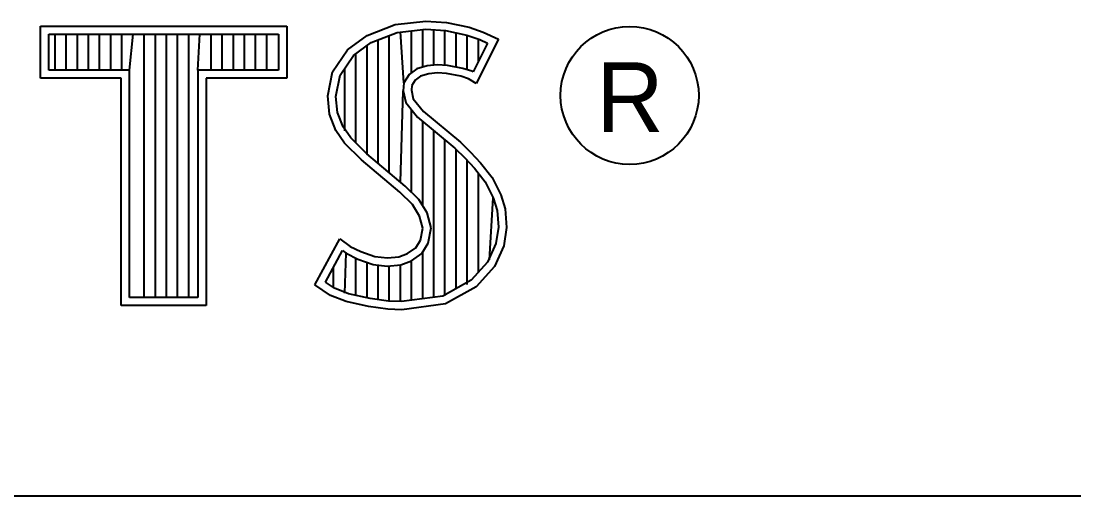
# Model space of a CAD drawing. Header units: inches. Extents: x 0 to 34, y 0 to 22.
# Drawn here: x 30.461 to 31.095, y 2.38 to 2.666 of the extents above; entities that cross this region are included whole.
import ezdxf

# ---------------------------------------------------------------- set-up
doc = ezdxf.new("R2010")
doc.units = ezdxf.units.IN
doc.header["$LTSCALE"] = 1.87
doc.header["$MEASUREMENT"] = 0
doc.layers.get('0').update_dxf_attribs({"linetype": 'CONTINUOUS'})
doc.styles.get("Standard").update_dxf_attribs({"font": 'txt', "width": 0.8})

msp = doc.modelspace()

# ---------------------------------------------------------------- linework, layer by layer
at = {"color": 2, "linetype": 'CONTINUOUS'}
for p, q in [((30.68633, 2.66417), (30.70487, 2.6662)), ((30.70487, 2.6662), (30.71733, 2.66533)), ((30.71733, 2.66533), (30.73094, 2.66243)), ((30.47276, 2.66314), (30.62109, 2.66314)), ((30.47276, 2.63172), (30.47276, 2.66314)), ((30.47765, 2.65826), (30.61621, 2.65826)), ((30.47765, 2.6366), (30.47765, 2.65826)), ((30.48153, 2.6366), (30.48153, 2.65826)), ((30.48824, 2.6366), (30.48824, 2.65826)), ((30.49495, 2.6366), (30.49495, 2.65826)), ((30.50166, 2.6366), (30.50166, 2.65826)), ((30.50837, 2.6366), (30.50837, 2.65826)), ((30.51509, 2.6366), (30.51509, 2.65826)), ((30.5218, 2.6366), (30.5218, 2.65826)), ((30.52629, 2.6366), (30.52851, 2.65826)), ((30.53522, 2.49958), (30.53522, 2.65826)), ((30.54193, 2.49958), (30.54193, 2.65826)), ((30.54864, 2.49958), (30.54864, 2.65826)), ((30.55536, 2.49958), (30.55536, 2.65826)), ((30.56207, 2.49958), (30.56207, 2.65826)), ((30.56756, 2.6366), (30.56878, 2.65826)), ((30.57549, 2.6366), (30.57549, 2.65826)), ((30.5822, 2.6366), (30.5822, 2.65826)), ((30.58891, 2.6366), (30.58891, 2.65826)), ((30.59563, 2.6366), (30.59563, 2.65826)), ((30.60234, 2.6366), (30.60234, 2.65826)), ((30.60905, 2.6366), (30.60905, 2.65826)), ((30.61621, 2.65826), (30.61621, 2.6366)), ((30.62109, 2.66314), (30.62109, 2.63172)), ((30.66954, 2.65751), (30.68633, 2.66417)), ((30.67191, 2.6532), (30.68752, 2.65939)), ((30.68752, 2.65939), (30.70497, 2.6613)), ((30.69173, 2.62905), (30.68959, 2.65962)), ((30.6963, 2.63502), (30.6963, 2.66035)), ((30.70301, 2.63838), (30.70301, 2.66108)), ((30.70497, 2.6613), (30.71664, 2.66048)), ((30.70972, 2.63961), (30.70972, 2.66097)), ((30.71643, 2.63958), (30.71643, 2.6605)), ((30.71664, 2.66048), (30.72963, 2.65772)), ((30.72315, 2.63845), (30.72315, 2.6591)), ((30.73094, 2.66243), (30.73934, 2.65954)), ((30.73934, 2.65954), (30.74861, 2.6552)), ((30.65766, 2.64883), (30.66954, 2.65751)), ((30.66123, 2.64539), (30.67191, 2.6532)), ((30.67616, 2.58044), (30.67616, 2.65489)), ((30.68288, 2.57482), (30.68288, 2.65755)), ((30.72963, 2.65772), (30.7375, 2.65501)), ((30.72986, 2.63682), (30.72986, 2.65764)), ((30.742, 2.6529), (30.73332, 2.63554)), ((30.74861, 2.6552), (30.73528, 2.62856)), ((30.73657, 2.64204), (30.73657, 2.65533)), ((30.7375, 2.65501), (30.742, 2.6529)), ((30.64868, 2.63551), (30.65766, 2.64883)), ((30.65328, 2.63359), (30.66123, 2.64539)), ((30.66274, 2.59275), (30.66274, 2.6465)), ((30.66945, 2.58604), (30.66945, 2.65141)), ((30.70564, 2.63916), (30.6995, 2.63735)), ((30.71168, 2.63983), (30.70564, 2.63916)), ((30.71794, 2.6395), (30.71168, 2.63983)), ((30.72722, 2.63764), (30.71794, 2.6395)), ((30.52629, 2.6366), (30.47765, 2.6366)), ((30.52629, 2.49958), (30.52629, 2.6366)), ((30.61621, 2.6366), (30.56756, 2.6366)), ((30.56756, 2.6366), (30.56756, 2.49958)), ((30.64578, 2.62103), (30.64868, 2.63551)), ((30.65072, 2.6208), (30.65328, 2.63359)), ((30.65603, 2.59994), (30.65603, 2.63768)), ((30.69488, 2.63399), (30.69173, 2.62905)), ((30.6995, 2.63735), (30.69488, 2.63399)), ((30.70169, 2.6329), (30.6985, 2.63059)), ((30.70661, 2.63435), (30.70169, 2.6329)), ((30.71182, 2.63493), (30.70661, 2.63435)), ((30.71733, 2.63464), (30.71182, 2.63493)), ((30.72601, 2.6329), (30.71733, 2.63464)), ((30.73065, 2.63146), (30.72601, 2.6329)), ((30.7327, 2.63593), (30.72722, 2.63764)), ((30.73332, 2.63554), (30.7327, 2.63593)), ((30.52141, 2.63172), (30.47276, 2.63172)), ((30.52141, 2.4947), (30.52141, 2.63172)), ((30.62109, 2.63172), (30.57245, 2.63172)), ((30.57245, 2.63172), (30.57245, 2.4947)), ((30.69173, 2.62905), (30.69125, 2.62421)), ((30.69647, 2.6274), (30.69618, 2.62451)), ((30.6985, 2.63059), (30.69647, 2.6274)), ((30.73528, 2.62856), (30.73065, 2.63146)), ((30.64694, 2.61003), (30.64578, 2.62103)), ((30.65173, 2.61118), (30.65072, 2.6208)), ((30.68959, 2.5692), (30.69125, 2.62421)), ((30.69125, 2.62421), (30.69282, 2.61712)), ((30.69618, 2.62451), (30.69734, 2.6193)), ((30.69282, 2.61712), (30.69993, 2.60832)), ((30.69734, 2.6193), (30.70342, 2.61177)), ((30.65071, 2.60019), (30.64694, 2.61003)), ((30.65506, 2.60248), (30.65173, 2.61118)), ((30.6963, 2.56297), (30.6963, 2.61282)), ((30.69993, 2.60832), (30.72243, 2.58963)), ((30.70342, 2.61177), (30.72573, 2.59324)), ((30.65968, 2.5958), (30.65506, 2.60248)), ((30.70301, 2.55482), (30.70301, 2.60577)), ((30.65592, 2.59266), (30.65071, 2.60019)), ((30.66372, 2.59177), (30.65968, 2.5958)), ((30.70972, 2.49967), (30.70972, 2.60019)), ((30.71643, 2.50056), (30.71643, 2.59461)), ((30.66606, 2.58253), (30.65592, 2.59266)), ((30.66936, 2.58613), (30.66372, 2.59177)), ((30.72243, 2.58963), (30.72832, 2.58375)), ((30.72315, 2.50487), (30.72315, 2.58892)), ((30.72573, 2.59324), (30.73181, 2.58716)), ((30.68923, 2.56313), (30.66606, 2.58253)), ((30.69253, 2.56674), (30.66936, 2.58613)), ((30.72832, 2.58375), (30.73419, 2.5776)), ((30.72986, 2.50738), (30.72986, 2.58214)), ((30.73181, 2.58716), (30.73789, 2.58079)), ((30.73419, 2.5776), (30.74069, 2.56921)), ((30.73789, 2.58079), (30.74484, 2.57182)), ((30.73657, 2.51479), (30.73657, 2.57453)), ((30.74069, 2.56921), (30.74551, 2.55957)), ((30.74484, 2.57182), (30.75006, 2.5614)), ((30.69676, 2.5556), (30.68923, 2.56313)), ((30.70061, 2.55866), (30.69253, 2.56674)), ((30.70562, 2.55065), (30.70061, 2.55866)), ((30.74328, 2.52221), (30.74551, 2.55957)), ((30.74551, 2.55957), (30.74784, 2.55208)), ((30.75006, 2.5614), (30.75266, 2.553)), ((30.70111, 2.54866), (30.69676, 2.5556)), ((30.70815, 2.54161), (30.70562, 2.55065)), ((30.74784, 2.55208), (30.74862, 2.5419)), ((30.75266, 2.553), (30.75353, 2.54171)), ((30.70313, 2.54142), (30.70111, 2.54866)), ((30.70169, 2.53418), (30.70313, 2.54142)), ((30.7063, 2.53235), (30.70815, 2.54161)), ((30.74862, 2.5419), (30.74707, 2.5321)), ((30.75353, 2.54171), (30.75179, 2.53071)), ((30.63796, 2.50726), (30.65303, 2.53505)), ((30.65303, 2.53505), (30.6594, 2.53042)), ((30.69879, 2.52955), (30.70169, 2.53418)), ((30.70241, 2.52613), (30.7063, 2.53235)), ((30.74707, 2.5321), (30.74214, 2.52095)), ((30.64438, 2.50885), (30.65466, 2.52782)), ((30.65466, 2.52782), (30.65685, 2.52623)), ((30.65603, 2.50228), (30.65685, 2.52623)), ((30.65685, 2.52623), (30.66388, 2.52272)), ((30.6594, 2.53042), (30.66577, 2.52723)), ((30.66577, 2.52723), (30.67417, 2.52434)), ((30.68865, 2.52405), (30.69386, 2.52608)), ((30.69386, 2.52608), (30.69879, 2.52955)), ((30.69619, 2.52174), (30.70241, 2.52613)), ((30.70301, 2.49879), (30.70301, 2.52655)), ((30.75179, 2.53071), (30.74629, 2.51826)), ((30.66274, 2.50085), (30.66274, 2.52311)), ((30.66388, 2.52272), (30.67308, 2.51955)), ((30.66945, 2.49931), (30.66945, 2.5208)), ((30.67308, 2.51955), (30.68162, 2.51857)), ((30.67417, 2.52434), (30.6817, 2.52347)), ((30.67616, 2.4983), (30.67616, 2.51919)), ((30.68162, 2.51857), (30.68976, 2.51924)), ((30.6817, 2.52347), (30.68865, 2.52405)), ((30.68288, 2.49729), (30.68288, 2.51842)), ((30.68959, 2.49702), (30.68959, 2.51918)), ((30.68976, 2.51924), (30.69619, 2.52174)), ((30.6963, 2.4979), (30.6963, 2.52178)), ((30.74214, 2.52095), (30.7322, 2.50996)), ((30.64932, 2.50543), (30.64932, 2.51796)), ((30.74629, 2.51826), (30.73528, 2.5061)), ((30.64752, 2.50089), (30.63796, 2.50726)), ((30.64982, 2.50522), (30.64438, 2.50885)), ((30.7322, 2.50996), (30.71518, 2.50039)), ((30.73528, 2.5061), (30.71675, 2.49568)), ((30.56756, 2.49958), (30.52629, 2.49958)), ((30.65679, 2.49712), (30.64752, 2.50089)), ((30.65823, 2.50181), (30.64982, 2.50522)), ((30.67127, 2.49903), (30.65823, 2.50181)), ((30.71518, 2.50039), (30.69015, 2.49709)), ((30.57245, 2.4947), (30.52141, 2.4947)), ((30.6704, 2.49423), (30.65679, 2.49712)), ((30.68199, 2.49249), (30.6704, 2.49423)), ((30.68244, 2.49736), (30.67127, 2.49903)), ((30.69015, 2.49709), (30.68244, 2.49736)), ((30.71675, 2.49568), (30.69039, 2.4922)), ((30.69039, 2.4922), (30.68199, 2.49249)), ((28.72307, 2.38), (33.50002, 2.38))]:
    msp.add_line(p, q, dxfattribs=at)
msp.add_circle((30.82769, 2.62139), 0.04161, dxfattribs=at)

# ---------------------------------------------------------------- texts
msp.add_text('R', height=0.04198, dxfattribs=at).set_placement((30.80762, 2.59937))

doc.saveas('drawing.dxf')
